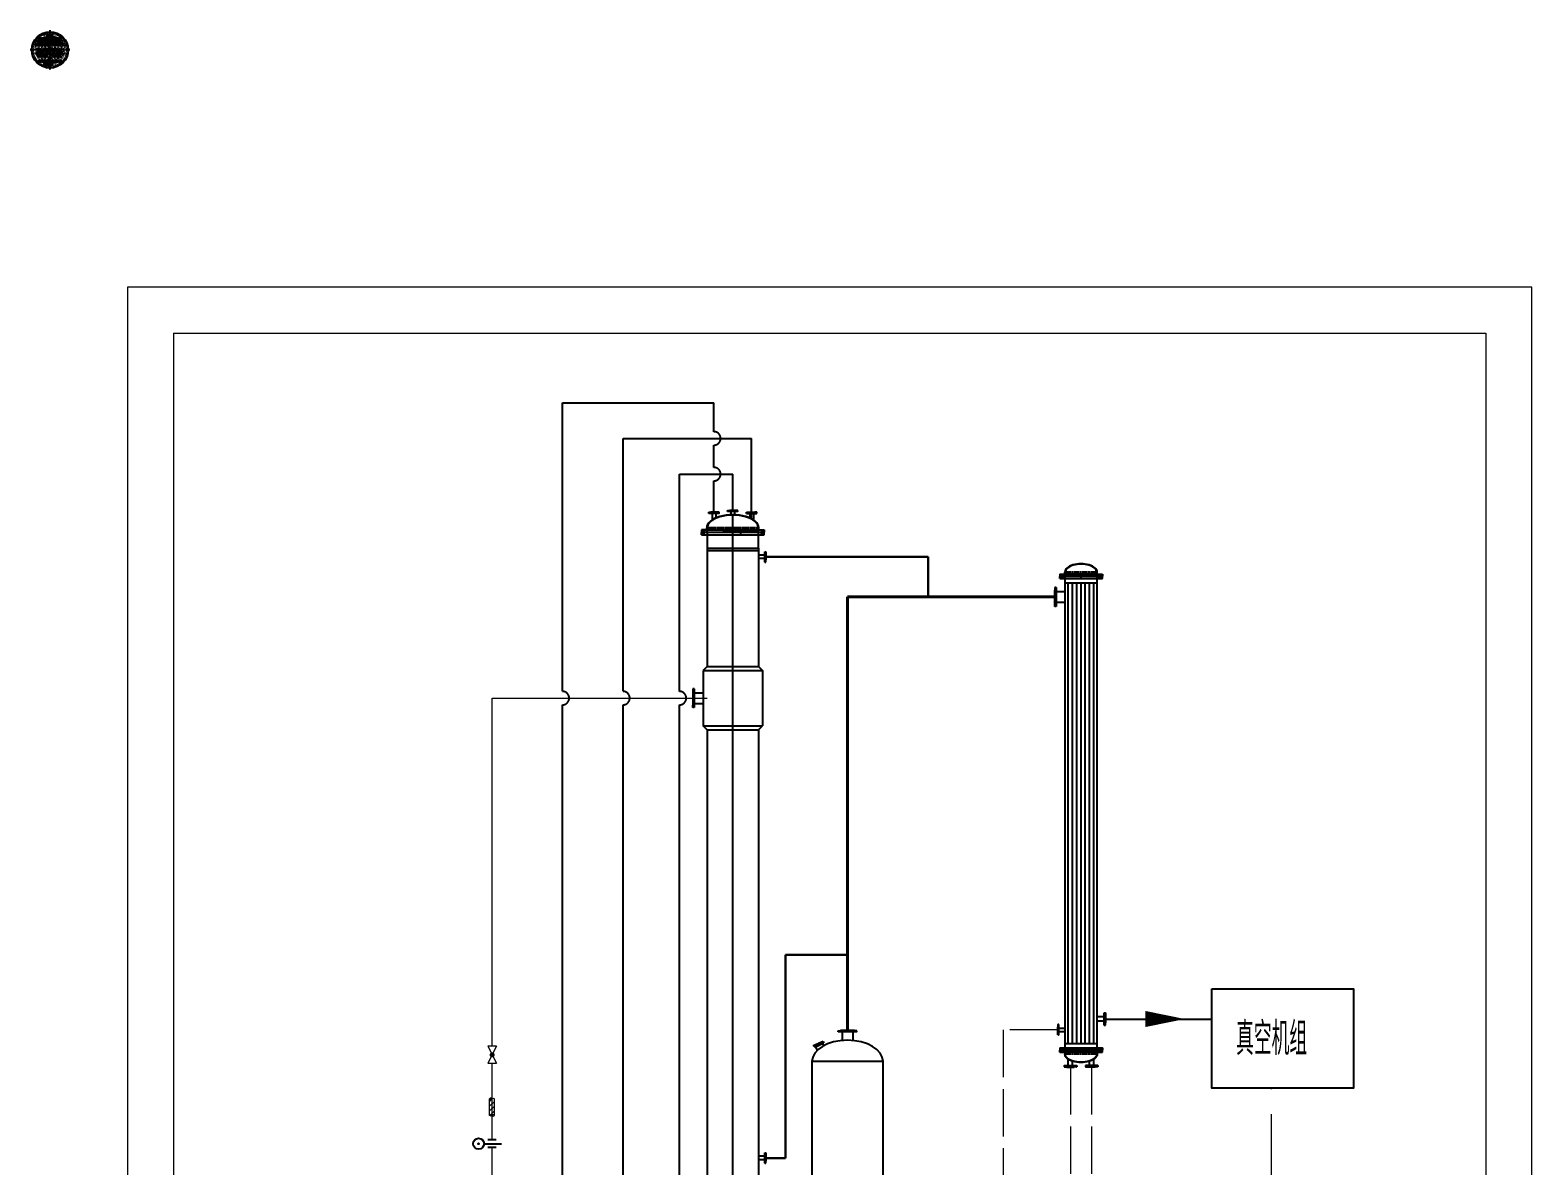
# Model space of a CAD drawing. Header units: millimetres. Extents: x -40360 to 69824, y -20656 to 13897.
# Drawn here: x 47000 to 69824, y -4387 to 12873 of the extents above; entities that cross this region are included whole.
import ezdxf

# ---------------------------------------------------------------- set-up
doc = ezdxf.new("R2010")
doc.units = ezdxf.units.MM
for name, pattern in [('ACAD_ISO02W100', [15, 12, -3]), ('ACAD_ISO10W100', [18, 12, -3, 0, -3]), ('ACAD_ISO12W100', [21, 12, -3, 0, -3, 0, -3]), ('CENTER', [50.8, 31.75, -6.35, 6.35, -6.35]), ('PHANTOM', [63.5, 31.75, -6.35, 6.35, -6.35, 6.35, -6.35])]:
    doc.linetypes.add(name, pattern=pattern)
doc.layers.add('LAYER1', color=7, linetype='Continuous')
doc.layers.add('LAYER4', color=3, linetype='ACAD_ISO02W100')
for name, color, linetype, lineweight in [('冷凝水管线', 140, 'ACAD_ISO02W100', 15), ('外围线', 5, 'Continuous', 5), ('物料线路', 40, 'PHANTOM', 25), ('真空线路', 6, 'CENTER', 15), ('蒸汽线路', 1, 'Continuous', 15), ('轮廓线', 7, 'Continuous', 20), ('阀门仪表', 7, 'Continuous', 20)]:
    doc.layers.add(name, color=color, linetype=linetype, lineweight=lineweight)
doc.styles.add('HGCAD', font='gbenor.shx', dxfattribs={"width": 0.75, "bigfont": 'gbcbig.shx'})

# ---------------------------------------------------------------- blocks, each defined once
blk = doc.blocks.new('*X2')
at = {"color": 0}
for p, q in [((737.81, 195.1), (739.57, 196.87)), ((737.81, 193.34), (739.64, 195.17)), ((737.81, 191.57), (739.64, 193.4)), ((738.53, 190.52), (739.64, 191.63))]:
    blk.add_line(p, q, dxfattribs=at)

msp = doc.modelspace()

# ---------------------------------------------------------------- hatches: boundary and pattern name
at = {"linetype": 'Continuous'}
h = msp.add_hatch(dxfattribs=at)
h.set_pattern_fill('_USER', scale=3.6, angle=-135, style=0, pattern_type=0)
h.set_pattern_definition([(225, (92728.076, 4682.0276), (2.5455844, -2.5455844), [])])
h.paths.add_polyline_path([(57471, 5529), (57471, 5546), (57461, 5546), (57461, 5529)])
h.paths.add_polyline_path([(57315, 5529), (57315, 5546), (57325, 5546), (57325, 5529)])
h.paths.add_polyline_path([(57421, 5529), (57421, 5548), (57440, 5548), (57440, 5546), (57445, 5546), (57445, 5529)])
h.paths.add_polyline_path([(57365, 5529), (57365, 5548), (57346, 5548), (57346, 5546), (57341, 5546), (57341, 5529)])
h = msp.add_hatch(dxfattribs=at)
h.set_pattern_fill('_USER', scale=3.6, angle=-135, style=0, pattern_type=0)
h.set_pattern_definition([(225, (93014.144, 4707.5978), (2.5455844, -2.5455844), [])])
h.paths.add_polyline_path([(57757, 5555), (57757, 5572), (57747, 5572), (57747, 5555)])
h.paths.add_polyline_path([(57601, 5555), (57601, 5572), (57611, 5572), (57611, 5555)])
h.paths.add_polyline_path([(57707, 5555), (57707, 5574), (57726, 5574), (57726, 5572), (57731, 5572), (57731, 5555)])
h.paths.add_polyline_path([(57651, 5555), (57651, 5574), (57632, 5574), (57632, 5572), (57627, 5572), (57627, 5555)])
h = msp.add_hatch(dxfattribs=at)
h.set_pattern_fill('_USER', scale=3.6, angle=-135, style=0, pattern_type=0)
h.set_pattern_definition([(315, (22630.079, 4682.0276), (-2.5455844, -2.5455844), [])])
h.paths.add_polyline_path([(57887, 5529), (57887, 5546), (57897, 5546), (57897, 5529)])
h.paths.add_polyline_path([(58043, 5529), (58043, 5546), (58034, 5546), (58034, 5529)])
h.paths.add_polyline_path([(57938, 5529), (57938, 5548), (57918, 5548), (57918, 5546), (57914, 5546), (57914, 5529)])
h.paths.add_polyline_path([(57993, 5529), (57993, 5548), (58012, 5548), (58012, 5546), (58017, 5546), (58017, 5529)])
h = msp.add_hatch(dxfattribs=at)
h.set_pattern_fill('_USER', scale=3.6, angle=-45, style=0, pattern_type=0)
h.set_pattern_definition([(135, (57317.162, -30466.7546), (-2.5455844, -2.5455844), [])])
h.paths.add_polyline_path([(58164, 4790), (58181, 4790), (58181, 4800), (58164, 4800)])
h.paths.add_polyline_path([(58164, 4946), (58181, 4946), (58181, 4937), (58164, 4937)])
h.paths.add_polyline_path([(58164, 4841), (58184, 4841), (58184, 4822), (58181, 4822), (58181, 4817), (58164, 4817)])
h.paths.add_polyline_path([(58164, 4896), (58184, 4896), (58184, 4915), (58181, 4915), (58181, 4920), (58164, 4920)])
h = msp.add_hatch()
h.set_pattern_fill('ANSI31', color=256, scale=1.2, style=0)
h.set_pattern_definition([(45, (29367.444, 2567.1524), (-2.69407684, 2.69407684), [])])
h.paths.add_polyline_path([(62647, 4576), (62661, 4576), (62661, 4607), (62647, 4607)])
h.paths.add_polyline_path([(62647, 4571), (62647, 4540), (62661, 4540), (62661, 4571)])
h.paths.add_polyline_path([(62731, 4574), (62731, 4607), (62687, 4607), (62687, 4576), (62693, 4576), (62693, 4574)])
h.paths.add_polyline_path([(62731, 4540), (62731, 4574), (62693, 4574), (62693, 4571), (62687, 4571), (62687, 4540)])
h.paths.add_polyline_path([(63249, 4574), (63249, 4576), (63255, 4576), (63255, 4607), (63211, 4607), (63211, 4574)])
h.paths.add_polyline_path([(63255, 4540), (63255, 4571), (63249, 4571), (63249, 4574), (63211, 4574), (63211, 4540)])
h.paths.add_polyline_path([(63281, 4576), (63295, 4576), (63295, 4607), (63281, 4607)])
h.paths.add_polyline_path([(63281, 4540), (63295, 4540), (63295, 4571), (63281, 4571)])
h = msp.add_hatch(dxfattribs=at)
h.set_pattern_fill('_USER', scale=3.6, angle=-45, style=0, pattern_type=0)
h.set_pattern_definition([(315, (62441.0484, 42879.876), (2.5455844, 2.5455844), [])])
h.paths.add_polyline_path([(62592, 4403), (62573, 4403), (62573, 4390), (62592, 4390)])
h.paths.add_polyline_path([(62592, 4115), (62573, 4115), (62573, 4128), (62592, 4128)])
h.paths.add_polyline_path([(62592, 4340), (62570, 4340), (62570, 4364), (62573, 4364), (62573, 4368), (62592, 4368)])
h.paths.add_polyline_path([(62592, 4178), (62570, 4178), (62570, 4155), (62573, 4155), (62573, 4150), (62592, 4150)])
h = msp.add_hatch(dxfattribs=at)
h.set_pattern_fill('_USER', scale=3.6, angle=-45, style=0, pattern_type=0)
h.set_pattern_definition([(315, (56940.836, 41341.7276), (2.5455844, 2.5455844), [])])
h.paths.add_polyline_path([(57092, 2865), (57072, 2865), (57072, 2852), (57092, 2852)])
h.paths.add_polyline_path([(57092, 2577), (57072, 2577), (57072, 2590), (57092, 2590)])
h.paths.add_polyline_path([(57092, 2802), (57070, 2802), (57070, 2826), (57072, 2826), (57072, 2830), (57092, 2830)])
h.paths.add_polyline_path([(57092, 2640), (57070, 2640), (57070, 2617), (57072, 2617), (57072, 2612), (57092, 2612)])
h = msp.add_hatch(dxfattribs=at)
h.set_pattern_fill('_USER', scale=3.6, angle=-45, style=0, pattern_type=0)
h.set_pattern_definition([(45, (63482.9097, -37653.4468), (2.5455844, -2.5455844), [])])
h.paths.add_polyline_path([(62636, -2396), (62619, -2396), (62619, -2387), (62636, -2387)])
h.paths.add_polyline_path([(62636, -2240), (62619, -2240), (62619, -2250), (62636, -2250)])
h.paths.add_polyline_path([(62636, -2346), (62617, -2346), (62617, -2365), (62619, -2365), (62619, -2370), (62636, -2370)])
h.paths.add_polyline_path([(62636, -2291), (62617, -2291), (62617, -2272), (62619, -2272), (62619, -2267), (62636, -2267)])
h = msp.add_hatch(dxfattribs=at)
h.set_pattern_fill('_USER', scale=4.32, angle=-45, style=0, pattern_type=0)
h.set_pattern_definition([(135, (62308.6957, -44555.978), (-3.0547013, -3.0547013), [])])
h.paths.add_polyline_path([(63325, -2247), (63345, -2247), (63345, -2236), (63325, -2236)])
h.paths.add_polyline_path([(63325, -2060), (63345, -2060), (63345, -2072), (63325, -2072)])
h.paths.add_polyline_path([(63325, -2187), (63348, -2187), (63348, -2210), (63345, -2210), (63345, -2216), (63325, -2216)])
h.paths.add_polyline_path([(63325, -2121), (63348, -2121), (63348, -2098), (63345, -2098), (63345, -2092), (63325, -2092)])
h = msp.add_hatch(dxfattribs=at)
h.set_pattern_fill('_USER', scale=3.6, angle=-135, style=0, pattern_type=0)
h.set_pattern_definition([(225, (98042.8808, -2200.0686), (2.5455844, -2.5455844), [])])
h.paths.add_polyline_path([(59566, -2351), (59566, -2332), (59553, -2332), (59553, -2351)])
h.paths.add_polyline_path([(59278, -2351), (59278, -2332), (59291, -2332), (59291, -2351)])
h.paths.add_polyline_path([(59503, -2351), (59503, -2329), (59527, -2329), (59527, -2332), (59531, -2332), (59531, -2351)])
h.paths.add_polyline_path([(59341, -2351), (59341, -2329), (59318, -2329), (59318, -2332), (59313, -2332), (59313, -2351)])
h = msp.add_hatch()
h.set_pattern_fill('ANSI31', color=256, scale=1.2, style=0)
h.set_pattern_definition([(315, (29367.444, -620.0033), (-2.69407684, -2.69407684), [])])
h.paths.add_polyline_path([(62647, -2629), (62661, -2629), (62661, -2660), (62647, -2660)])
h.paths.add_polyline_path([(62647, -2624), (62647, -2593), (62661, -2593), (62661, -2624)])
h.paths.add_polyline_path([(62731, -2626), (62731, -2660), (62687, -2660), (62687, -2629), (62693, -2629), (62693, -2626)])
h.paths.add_polyline_path([(62731, -2593), (62731, -2626), (62693, -2626), (62693, -2624), (62687, -2624), (62687, -2593)])
h.paths.add_polyline_path([(63249, -2626), (63249, -2629), (63255, -2629), (63255, -2660), (63211, -2660), (63211, -2626)])
h.paths.add_polyline_path([(63255, -2593), (63255, -2624), (63249, -2624), (63249, -2626), (63211, -2626), (63211, -2593)])
h.paths.add_polyline_path([(63281, -2629), (63295, -2629), (63295, -2660), (63281, -2660)])
h.paths.add_polyline_path([(63281, -2593), (63295, -2593), (63295, -2624), (63281, -2624)])
h = msp.add_hatch(dxfattribs=at)
h.set_pattern_fill('_USER', scale=4.32, angle=-135, style=0, pattern_type=0)
h.set_pattern_definition([(45, (20408.877, -1845.141), (-3.0547013, 3.0547013), [])])
h.paths.add_polyline_path([(62717, -2862), (62717, -2882), (62729, -2882), (62729, -2862)])
h.paths.add_polyline_path([(62905, -2862), (62905, -2882), (62893, -2882), (62893, -2862)])
h.paths.add_polyline_path([(62778, -2862), (62778, -2885), (62755, -2885), (62755, -2882), (62749, -2882), (62749, -2862)])
h.paths.add_polyline_path([(62844, -2862), (62844, -2885), (62867, -2885), (62867, -2882), (62873, -2882), (62873, -2862)])
h = msp.add_hatch(dxfattribs=at)
h.set_pattern_fill('_USER', scale=4.32, angle=-135, style=0, pattern_type=0)
h.set_pattern_definition([(135, (105533.1115, -1845.141), (3.0547013, 3.0547013), [])])
h.paths.add_polyline_path([(63225, -2862), (63225, -2882), (63213, -2882), (63213, -2862)])
h.paths.add_polyline_path([(63037, -2862), (63037, -2882), (63049, -2882), (63049, -2862)])
h.paths.add_polyline_path([(63164, -2862), (63164, -2885), (63187, -2885), (63187, -2882), (63193, -2882), (63193, -2862)])
h.paths.add_polyline_path([(63098, -2862), (63098, -2885), (63075, -2885), (63075, -2882), (63069, -2882), (63069, -2862)])
h = msp.add_hatch(dxfattribs=at)
h.set_pattern_fill('_USER', scale=3.6, angle=-45, style=0, pattern_type=0)
h.set_pattern_definition([(135, (57317.162, -39602.1642), (-2.5455844, -2.5455844), [])])
h.paths.add_polyline_path([(58164, -4345), (58181, -4345), (58181, -4335), (58164, -4335)])
h.paths.add_polyline_path([(58164, -4189), (58181, -4189), (58181, -4199), (58164, -4199)])
h.paths.add_polyline_path([(58164, -4295), (58184, -4295), (58184, -4314), (58181, -4314), (58181, -4319), (58164, -4319)])
h.paths.add_polyline_path([(58164, -4239), (58184, -4239), (58184, -4220), (58181, -4220), (58181, -4215), (58164, -4215)])

# ---------------------------------------------------------------- linework, layer by layer
at = {"color": 1, "linetype": 'ACAD_ISO10W100'}
for p, q in [((47228, 12786), (47078, 12527)), ((47278, 12786), (47103, 12483)), ((47328, 12786), (47128, 12440)), ((47378, 12786), (47153, 12397)), ((47228, 12786), (47453, 12397)), ((47278, 12786), (47478, 12440)), ((47303, 12873), (47303, 12267)), ((47328, 12786), (47503, 12483)), ((47378, 12786), (47528, 12527)), ((47606, 12570), (47000, 12570)), ((47153, 12743), (47078, 12613)), ((47078, 12613), (47228, 12353)), ((47103, 12657), (47278, 12353)), ((47128, 12700), (47328, 12353)), ((47153, 12743), (47378, 12353)), ((47403, 12743), (47203, 12397)), ((47203, 12743), (47403, 12397)), ((47453, 12743), (47228, 12353)), ((47478, 12700), (47278, 12353)), ((47503, 12657), (47328, 12353)), ((47528, 12613), (47378, 12353)), ((47453, 12743), (47528, 12613)), ((47078, 12527), (47153, 12397)), ((47528, 12527), (47453, 12397)), ((57333, 5523), (57333, 5552)), ((57393, 5522), (57393, 5558)), ((57453, 5523), (57453, 5552)), ((57619, 5549), (57619, 5578)), ((57679, 5548), (57679, 5584)), ((57739, 5549), (57739, 5578)), ((57905, 5523), (57905, 5552)), ((57965, 5522), (57965, 5558)), ((58025, 5523), (58025, 5552)), ((57229, 5283), (57229, 5238)), ((58075, 5307), (57283, 5307)), ((57799, 5198), (57799, 5251)), ((58129, 5283), (58129, 5238)), ((57229, 5199), (57229, 5245)), ((58129, 5199), (58129, 5245)), ((58157, 4868), (58193, 4868)), ((58158, 4928), (58187, 4928)), ((58158, 4808), (58187, 4808)), ((62674, 4613), (62674, 4570)), ((62674, 4534), (62674, 4577)), ((63216, 4637), (62726, 4637)), ((62971, 4614), (62971, 4564)), ((62971, 4533), (62971, 4583)), ((63268, 4613), (63268, 4570)), ((63268, 4534), (63268, 4577)), ((62598, 4379), (62567, 4379)), ((62599, 4259), (62561, 4259)), ((62598, 4139), (62567, 4139)), ((57098, 2841), (57066, 2841)), ((57099, 2721), (57060, 2721)), ((57098, 2601), (57066, 2601)), ((62642, -2258), (62613, -2258)), ((63317, -2154), (63360, -2154)), ((63318, -2082), (63353, -2082)), ((63318, -2226), (63353, -2226)), ((59302, -2357), (59302, -2326)), ((59422, -2358), (59422, -2320)), ((59542, -2357), (59542, -2326)), ((62643, -2318), (62607, -2318)), ((62642, -2378), (62613, -2378)), ((62674, -2587), (62674, -2630)), ((62674, -2666), (62674, -2623)), ((63216, -2690), (62726, -2690)), ((62971, -2586), (62971, -2636)), ((62971, -2667), (62971, -2617)), ((63268, -2587), (63268, -2630)), ((63268, -2666), (63268, -2623)), ((62739, -2855), (62739, -2889)), ((62811, -2853), (62811, -2896)), ((62883, -2855), (62883, -2889)), ((63059, -2855), (63059, -2889)), ((63131, -2853), (63131, -2896)), ((63203, -2855), (63203, -2889)), ((58157, -4267), (58193, -4267)), ((58158, -4207), (58187, -4207)), ((58158, -4327), (58187, -4327))]:
    msp.add_line(p, q, dxfattribs=at)
for p, q in [((57315, 5529), (57315, 5546)), ((57315, 5546), (57346, 5546)), ((57471, 5529), (57315, 5529)), ((57325, 5529), (57325, 5546)), ((57341, 5529), (57341, 5546)), ((57440, 5548), (57346, 5548)), ((57346, 5548), (57346, 5546)), ((57365, 5529), (57365, 5548)), ((57365, 5529), (57365, 5423)), ((57421, 5529), (57421, 5548)), ((57421, 5529), (57421, 5453)), ((57440, 5546), (57440, 5548)), ((57471, 5546), (57440, 5546)), ((57445, 5529), (57445, 5546)), ((57461, 5529), (57461, 5546)), ((57471, 5529), (57471, 5546)), ((57601, 5555), (57601, 5572)), ((57601, 5572), (57632, 5572)), ((57757, 5555), (57601, 5555)), ((57611, 5555), (57611, 5572)), ((57627, 5555), (57627, 5572)), ((57726, 5574), (57632, 5574)), ((57632, 5574), (57632, 5572)), ((57651, 5555), (57651, 5574)), ((57651, 5555), (57651, 5502)), ((57707, 5555), (57707, 5574)), ((57707, 5555), (57707, 5502)), ((57726, 5572), (57726, 5574)), ((57757, 5572), (57726, 5572)), ((57731, 5555), (57731, 5572)), ((57747, 5555), (57747, 5572)), ((57757, 5555), (57757, 5572)), ((57887, 5529), (57887, 5546)), ((57887, 5546), (57918, 5546)), ((57887, 5529), (58043, 5529)), ((57897, 5529), (57897, 5546)), ((57914, 5529), (57914, 5546)), ((57918, 5546), (57918, 5548)), ((57918, 5548), (58012, 5548)), ((57938, 5529), (57938, 5548)), ((57938, 5529), (57938, 5453)), ((57993, 5529), (57993, 5548)), ((57993, 5529), (57993, 5423)), ((58012, 5548), (58012, 5546)), ((58043, 5546), (58012, 5546)), ((58017, 5529), (58017, 5546)), ((58034, 5529), (58034, 5546)), ((58043, 5529), (58043, 5546)), ((57202, 5277), (57202, 5244)), ((57202, 5277), (58156, 5277)), ((58074, 5277), (57202, 5277)), ((57216, 5277), (57216, 5244)), ((57242, 5277), (57242, 5244)), ((57283, 5277), (57283, 5307)), ((58075, 5277), (57283, 5277)), ((57289, 5277), (57289, 5307)), ((57289, 5241), (57289, 5277)), ((58069, 5277), (58069, 5307)), ((58069, 5241), (58069, 5277)), ((58075, 5277), (58075, 5307)), ((58116, 5277), (58116, 5244)), ((58142, 5277), (58142, 5244)), ((58156, 5277), (58156, 5244)), ((57202, 5244), (57248, 5244)), ((57202, 5205), (57202, 5239)), ((57202, 5239), (57248, 5239)), ((57202, 5205), (58156, 5205)), ((57216, 5205), (57216, 5239)), ((57242, 5205), (57242, 5239)), ((57248, 5244), (57248, 5241)), ((57248, 5241), (58110, 5241)), ((57248, 5239), (57248, 5241)), ((57248, 5241), (58110, 5241)), ((57289, 5241), (57289, 5001)), ((58069, 5241), (57529, 5241)), ((58069, 5001), (58069, 5241)), ((58110, 5241), (58110, 5244)), ((58156, 5244), (58110, 5244)), ((58110, 5241), (58110, 5239)), ((58156, 5239), (58110, 5239)), ((58116, 5205), (58116, 5239)), ((58142, 5205), (58142, 5239)), ((58156, 5205), (58156, 5239)), ((57289, 5001), (58069, 5001)), ((57289, 5001), (57289, 3201)), ((57289, 4965), (58069, 4965)), ((58069, 5001), (58069, 3201)), ((58164, 4896), (58069, 4896)), ((58164, 4841), (58069, 4841)), ((58164, 4946), (58181, 4946)), ((58164, 4790), (58164, 4946)), ((58164, 4937), (58181, 4937)), ((58164, 4920), (58181, 4920)), ((58164, 4896), (58184, 4896)), ((58164, 4841), (58184, 4841)), ((58164, 4817), (58181, 4817)), ((58164, 4800), (58181, 4800)), ((58181, 4946), (58181, 4915)), ((58184, 4915), (58181, 4915)), ((58181, 4790), (58181, 4822)), ((58181, 4822), (58184, 4822)), ((58184, 4822), (58184, 4915)), ((58164, 4790), (58181, 4790)), ((62647, 4607), (62647, 4576)), ((62647, 4607), (63295, 4607)), ((62647, 4576), (62693, 4576)), ((62647, 4540), (62647, 4571)), ((62647, 4571), (62693, 4571)), ((62661, 4607), (62661, 4576)), ((62661, 4540), (62661, 4571)), ((62687, 4607), (62687, 4576)), ((62687, 4540), (62687, 4571)), ((62693, 4576), (62693, 4574)), ((62693, 4574), (63249, 4574)), ((62693, 4571), (62693, 4574)), ((62693, 4574), (63249, 4574)), ((62726, 4607), (62726, 4637)), ((63216, 4607), (62726, 4607)), ((62731, 4607), (62731, 4637)), ((62731, 4574), (62731, 4607)), ((62731, 4574), (63211, 4574)), ((62731, -2626), (62731, 4574)), ((63211, 4607), (63211, 4637)), ((63211, 4574), (63211, 4607)), ((63211, 4574), (63211, -2626)), ((63216, 4607), (63216, 4637)), ((63249, 4574), (63249, 4576)), ((63295, 4576), (63249, 4576)), ((63249, 4574), (63249, 4571)), ((63295, 4571), (63249, 4571)), ((63255, 4607), (63255, 4576)), ((63255, 4540), (63255, 4571)), ((63281, 4607), (63281, 4576)), ((63281, 4540), (63281, 4571)), ((63295, 4607), (63295, 4576)), ((63295, 4540), (63295, 4571)), ((62573, 4364), (62570, 4364)), ((62570, 4364), (62570, 4155)), ((62592, 4340), (62570, 4340)), ((62592, 4403), (62573, 4403)), ((62573, 4403), (62573, 4364)), ((62592, 4390), (62573, 4390)), ((62592, 4368), (62573, 4368)), ((62592, 4403), (62592, 4115)), ((62592, 4340), (62731, 4340)), ((62647, 4540), (63295, 4540)), ((62731, 4472), (63211, 4472)), ((62592, 4178), (62570, 4178)), ((62570, 4155), (62573, 4155)), ((62573, 4115), (62573, 4155)), ((62592, 4150), (62573, 4150)), ((62592, 4128), (62573, 4128)), ((62592, 4115), (62573, 4115)), ((62592, 4178), (62731, 4178)), ((57289, 3201), (57229, 3141)), ((57289, 3201), (58069, 3201)), ((58069, 3201), (58129, 3141)), ((57229, 3141), (57229, 2301)), ((57229, 3141), (58129, 3141)), ((58129, 3141), (58129, 2301)), ((57072, 2826), (57070, 2826)), ((57070, 2826), (57070, 2617)), ((57092, 2802), (57070, 2802)), ((57092, 2865), (57072, 2865)), ((57072, 2865), (57072, 2826)), ((57092, 2852), (57072, 2852)), ((57092, 2830), (57072, 2830)), ((57092, 2865), (57092, 2577)), ((57092, 2802), (57231, 2802)), ((57092, 2640), (57070, 2640)), ((57070, 2617), (57072, 2617)), ((57072, 2577), (57072, 2617)), ((57092, 2612), (57072, 2612)), ((57092, 2590), (57072, 2590)), ((57092, 2577), (57072, 2577)), ((57092, 2640), (57231, 2640)), ((57289, 2241), (57229, 2301)), ((57229, 2301), (58129, 2301)), ((58069, 2241), (58129, 2301)), ((57289, 2241), (57289, -4599)), ((57289, 2241), (58069, 2241)), ((58069, 2241), (58069, -4599)), ((62617, -2365), (62617, -2272)), ((62617, -2272), (62619, -2272)), ((62636, -2240), (62619, -2240)), ((62619, -2240), (62619, -2272)), ((62636, -2250), (62619, -2250)), ((62636, -2267), (62619, -2267)), ((62636, -2396), (62636, -2240)), ((63325, -2121), (63211, -2121)), ((63325, -2187), (63211, -2187)), ((63325, -2060), (63345, -2060)), ((63325, -2247), (63325, -2060)), ((63325, -2072), (63345, -2072)), ((63325, -2092), (63345, -2092)), ((63325, -2121), (63348, -2121)), ((63325, -2187), (63348, -2187)), ((63325, -2216), (63345, -2216)), ((63325, -2236), (63345, -2236)), ((63325, -2247), (63345, -2247)), ((63345, -2060), (63345, -2098)), ((63348, -2098), (63345, -2098)), ((63345, -2247), (63345, -2210)), ((63345, -2210), (63348, -2210)), ((63348, -2210), (63348, -2098)), ((58913, -2553), (59050, -2495)), ((59050, -2495), (58981, -2524)), ((58985, -2525), (59053, -2497)), ((58985, -2525), (59053, -2497)), ((59053, -2497), (59050, -2495)), ((59050, -2495), (59053, -2497)), ((59060, -2512), (59053, -2497)), ((59053, -2497), (59060, -2512)), ((59278, -2351), (59278, -2332)), ((59278, -2332), (59318, -2332)), ((59566, -2351), (59278, -2351)), ((59291, -2351), (59291, -2332)), ((59313, -2351), (59313, -2332)), ((59527, -2329), (59318, -2329)), ((59318, -2329), (59318, -2332)), ((59341, -2351), (59341, -2329)), ((59341, -2351), (59341, -2490)), ((59503, -2351), (59503, -2329)), ((59503, -2351), (59503, -2490)), ((59527, -2332), (59527, -2329)), ((59566, -2332), (59527, -2332)), ((59531, -2351), (59531, -2332)), ((59553, -2351), (59553, -2332)), ((59566, -2351), (59566, -2332)), ((62636, -2291), (62617, -2291)), ((62636, -2346), (62617, -2346)), ((62619, -2365), (62617, -2365)), ((62619, -2396), (62619, -2365)), ((62636, -2370), (62619, -2370)), ((62636, -2387), (62619, -2387)), ((62636, -2396), (62619, -2396)), ((62636, -2291), (62731, -2291)), ((62636, -2346), (62731, -2346)), ((58911, -2557), (58979, -2528)), ((58911, -2557), (58979, -2528)), ((58911, -2557), (58912, -2553)), ((58911, -2557), (58913, -2553)), ((58917, -2573), (58911, -2557)), ((58917, -2573), (58911, -2557)), ((58912, -2553), (58981, -2524)), ((58917, -2573), (58985, -2544)), ((58985, -2544), (58917, -2573)), ((58917, -2573), (58921, -2574)), ((58921, -2574), (58917, -2573)), ((59058, -2516), (58921, -2574)), ((58921, -2574), (58990, -2545)), ((58932, -2575), (58930, -2570)), ((58930, -2570), (58932, -2575)), ((58932, -2575), (58933, -2575)), ((58932, -2575), (58932, -2575)), ((59048, -2530), (58938, -2577)), ((58938, -2577), (58993, -2553)), ((58938, -2577), (58961, -2632)), ((58938, -2577), (58961, -2632)), ((58986, -2546), (58978, -2526)), ((58978, -2526), (58986, -2546)), ((58993, -2544), (58984, -2523)), ((58984, -2523), (58993, -2544)), ((59058, -2516), (58990, -2545)), ((58992, -2541), (59060, -2512)), ((59060, -2512), (58992, -2541)), ((59048, -2530), (58993, -2553)), ((59048, -2530), (59061, -2560)), ((59048, -2530), (59061, -2560)), ((59051, -2525), (59049, -2520)), ((59049, -2520), (59051, -2525)), ((59051, -2525), (59050, -2525)), ((59060, -2512), (59058, -2516)), ((59060, -2512), (59058, -2516)), ((62647, -2593), (62647, -2624)), ((62647, -2593), (63295, -2593)), ((62647, -2624), (62693, -2624)), ((62647, -2660), (62647, -2629)), ((62647, -2629), (62693, -2629)), ((62647, -2660), (63295, -2660)), ((62661, -2593), (62661, -2624)), ((62661, -2660), (62661, -2629)), ((62687, -2593), (62687, -2624)), ((62687, -2660), (62687, -2629)), ((62693, -2624), (62693, -2626)), ((62693, -2629), (62693, -2626)), ((62693, -2626), (63249, -2626)), ((62693, -2626), (63249, -2626)), ((63216, -2626), (62726, -2626)), ((63216, -2660), (62726, -2660)), ((62726, -2660), (62726, -2690)), ((62731, -2525), (63211, -2525)), ((63211, -2626), (62731, -2626)), ((62731, -2626), (63211, -2626)), ((62731, -2626), (63211, -2626)), ((62731, -2626), (62731, -2660)), ((62731, -2660), (62731, -2690)), ((63211, -2626), (63211, -2660)), ((63211, -2660), (63211, -2690)), ((63216, -2660), (63216, -2690)), ((63249, -2626), (63249, -2624)), ((63295, -2624), (63249, -2624)), ((63249, -2626), (63249, -2629)), ((63295, -2629), (63249, -2629)), ((63255, -2593), (63255, -2624)), ((63255, -2660), (63255, -2629)), ((63281, -2593), (63281, -2624)), ((63281, -2660), (63281, -2629)), ((63295, -2593), (63295, -2624)), ((63295, -2660), (63295, -2629)), ((62717, -2862), (62717, -2882)), ((62717, -2862), (62905, -2862)), ((62717, -2882), (62755, -2882)), ((62729, -2862), (62729, -2882)), ((62749, -2862), (62749, -2882)), ((62755, -2882), (62755, -2885)), ((62755, -2885), (62867, -2885)), ((62778, -2862), (62778, -2761)), ((62778, -2862), (62778, -2885)), ((62844, -2862), (62844, -2792)), ((62844, -2862), (62844, -2885)), ((62867, -2885), (62867, -2882)), ((62905, -2882), (62867, -2882)), ((62873, -2862), (62873, -2882)), ((62893, -2862), (62893, -2882)), ((62905, -2862), (62905, -2882)), ((63037, -2862), (63037, -2882)), ((63225, -2862), (63037, -2862)), ((63037, -2882), (63075, -2882)), ((63049, -2862), (63049, -2882)), ((63069, -2862), (63069, -2882)), ((63075, -2885), (63075, -2882)), ((63187, -2885), (63075, -2885)), ((63098, -2862), (63098, -2792)), ((63098, -2862), (63098, -2885)), ((63164, -2862), (63164, -2761)), ((63164, -2862), (63164, -2885)), ((63225, -2882), (63187, -2882)), ((63187, -2882), (63187, -2885)), ((63193, -2862), (63193, -2882)), ((63213, -2862), (63213, -2882)), ((63225, -2862), (63225, -2882)), ((58164, -4239), (58069, -4239)), ((58164, -4295), (58069, -4295)), ((58164, -4189), (58181, -4189)), ((58164, -4345), (58164, -4189)), ((58164, -4199), (58181, -4199)), ((58164, -4215), (58181, -4215)), ((58164, -4239), (58184, -4239)), ((58164, -4295), (58184, -4295)), ((58164, -4319), (58181, -4319)), ((58164, -4335), (58181, -4335)), ((58181, -4189), (58181, -4220)), ((58184, -4220), (58181, -4220)), ((58181, -4345), (58181, -4314)), ((58181, -4314), (58184, -4314)), ((58184, -4314), (58184, -4220)), ((58164, -4345), (58181, -4345))]:
    msp.add_line(p, q)
at = {"color": 1}
msp.add_line((57679, -5560), (57679, 5494), dxfattribs=at)
at = {"color": 6, "lineweight": 30}
for p, q in [((58184, 4868), (60649, 4868)), ((60649, 4868), (60649, 4259)), ((58481, -1179), (59422, -1179)), ((58481, -4267), (58481, -1179)), ((58184, -4267), (58481, -4267))]:
    msp.add_line(p, q, dxfattribs=at)
at = {"color": 6}
for p, q in [((62776, -2525), (62776, 4472)), ((62841, -2525), (62841, 4472)), ((62906, -2525), (62906, 4472)), ((62971, -2525), (62971, 4472)), ((63036, -2525), (63036, 4472)), ((63101, -2525), (63101, 4472)), ((63166, -2525), (63166, 4472))]:
    msp.add_line(p, q, dxfattribs=at)
at = {"lineweight": 40}
for p in [(62570, 4259), (59422, -2329)]:
    msp.add_line(p, (59422, 4259), dxfattribs=at)
for points in [[(64960, -1698), (67114, -1698), (67114, -3206), (64960, -3206)], [(58882, -5499), (59962, -5499), (59962, -2799), (58882, -2799)]]:
    msp.add_lwpolyline(points, close=True)
msp.add_circle((47303, 12570), 275)
at = {"color": 3, "linetype": 'ACAD_ISO12W100'}
msp.add_circle((47303, 12570), 255, dxfattribs=at)
at = {"color": 7, "linetype": 'Continuous'}
for centre in [(47278, 12786), (47328, 12786), (47103, 12657), (47128, 12700), (47153, 12743), (47153, 12657), (47153, 12570), (47178, 12700), (47203, 12743), (47203, 12657), (47203, 12570), (47228, 12700), (47253, 12743), (47253, 12657), (47253, 12570), (47278, 12700), (47303, 12743), (47303, 12657), (47328, 12700), (47353, 12743), (47353, 12657), (47353, 12570), (47378, 12700), (47403, 12743), (47403, 12657), (47403, 12570), (47428, 12700), (47453, 12743), (47453, 12657), (47453, 12570), (47478, 12700), (47503, 12657), (47128, 12527), (47153, 12483), (47153, 12397), (47178, 12527), (47203, 12483), (47203, 12397), (47228, 12527), (47228, 12353), (47253, 12483), (47253, 12397), (47278, 12527), (47278, 12353), (47303, 12397), (47328, 12527), (47328, 12353), (47353, 12483), (47353, 12397), (47378, 12527), (47403, 12483), (47403, 12397), (47428, 12527), (47453, 12483), (47453, 12397), (47478, 12527)]:
    msp.add_circle(centre, 19, dxfattribs=at)
for centre, radius, start, end in [((58935, -2578), 3.59, 22.9642, 129.8657), ((58935, -2578), 3.59, 22.9642, 112.9642), ((59052, -2528), 3.59, 112.9642, 202.9642), ((59052, -2528), 3.56, 94.4899, 206.4119)]:
    msp.add_arc(centre, radius, start, end)
for centre, major_axis, ratio, start_param, end_param in [((57679, 5307), (396, 0), 0.507576, 0, 3.141593), ((57679, 5307), (390, 0), 0.5, 0, 3.141593), ((62971, 4637), (245, 0), 0.509804, 0, 3.141593), ((62971, 4637), (240, 0), 0.5, 0, 3.141593), ((59422, -2799), (-540, 0), 0.594545, 3.141593, 6.283185)]:
    msp.add_ellipse(centre, major_axis=major_axis, ratio=ratio, start_param=start_param, end_param=end_param)
at = {"extrusion": (0, 0, -1)}
for major_axis, ratio in [((245, 0), 0.509804), ((240, 0), 0.5)]:
    msp.add_ellipse((62971, -2690), major_axis=major_axis, ratio=ratio, start_param=0, end_param=3.141593, dxfattribs=at)
at = {"layer": 'LAYER1', "color": 7}
for p, q in [((53898, -4049), (54165, -4049)), ((54022, -3990), (53958, -3990)), ((54085, -3990), (54022, -3990)), ((54022, -4108), (53958, -4108)), ((54085, -4108), (54022, -4108))]:
    msp.add_line(p, q, dxfattribs=at)
for radius in [82.4, 6.35]:
    msp.add_circle((53816, -4049), radius, dxfattribs=at)
at = {"layer": 'LAYER4', "color": 6}
msp.add_line((63348, -2154), (64960, -2154), dxfattribs=at)
msp.add_lwpolyline([(63949, -2154, 244, 0.122, 0), (64549, -2154, 0.122, 0.122, 0)], format="xyseb", dxfattribs=at)
at = {"layer": '冷凝水管线', "ltscale": 60}
for p, q in [((61786, -2318), (61786, -6831)), ((62607, -2318), (61786, -2318)), ((62811, -2885), (62811, -6973)), ((63131, -2885), (63131, -6973))]:
    msp.add_line(p, q, dxfattribs=at)
at = {"layer": '外围线'}
msp.add_line((48481, 8967), (48481, -20156), dxfattribs=at)
msp.add_lwpolyline([(48481, -20156), (69824, -20156), (69824, 8967), (48481, 8967)], dxfattribs=at)
at = {"layer": '物料线路', "ltscale": 800}
for p, q in [((55091, 2825), (55091, 7208)), ((55091, 7208), (57393, 7208)), ((57393, 6770), (57393, 7208)), ((56012, 6668), (57965, 6668)), ((56012, 2825), (56012, 6668)), ((57965, 5447), (57965, 6668)), ((57393, 6228), (57393, 6565)), ((56870, 6125), (57679, 6125)), ((56870, 2824), (56870, 6125)), ((57393, 5527), (57393, 6023)), ((57679, 5574), (57679, 6125)), ((55091, -9919), (55091, 2620)), ((56012, -9733), (56013, 2620)), ((56870, -9001), (56870, 2619))]:
    msp.add_line(p, q, dxfattribs=at)
at = {"layer": '物料线路', "ltscale": 60}
for centre in [(57393, 6668), (57393, 6125), (55091, 2722), (56012, 2722), (56870, 2722)]:
    msp.add_arc(centre, 102, 270.0522, 90.0522, dxfattribs=at)
at = {"layer": '真空线路', "ltscale": 60}
msp.add_line((65866, -11601), (65866, -3206), dxfattribs=at)
at = {"layer": '蒸汽线路', "ltscale": 800}
for p, q in [((54022, -2569), (54022, 2723)), ((54022, 2723), (57289, 2721)), ((54022, -3990), (54022, -2826))]:
    msp.add_line(p, q, dxfattribs=at)
at = {"layer": '蒸汽线路'}
msp.add_line((54022, -5068), (54022, -4108), dxfattribs=at)
at = {"layer": '轮廓线'}
for p, q in [((49180, 8268), (49180, -19457)), ((49180, 8268), (69125, 8268)), ((69125, 8268), (69125, -19457))]:
    msp.add_line(p, q, dxfattribs=at)
at = {"layer": '阀门仪表', "color": 0}
for p, q in [((53956, -2569), (54086, -2826)), ((54088, -2569), (53956, -2569)), ((54088, -2569), (53958, -2826)), ((53958, -2826), (54086, -2826)), ((53984, -3619), (53984, -3365)), ((54058, -3619), (54058, -3365))]:
    msp.add_line(p, q, dxfattribs=at)
at = {"layer": '阀门仪表', "color": 0, "const_width": 38.6}
msp.add_lwpolyline([(54041, -2699, 1), (54003, -2699, 1)], format="xyb", close=True, dxfattribs=at)
at = {"layer": '阀门仪表', "color": 0}
for centre, radius, start, end in [((54002, -3376), 21.2, 22.6521, 152.708), ((54004, -3348), 26.4, 221.7725, 313.524), ((54040, -3386), 26.4, 46.476, 133.524), ((54002, -3598), 26.4, 226.476, 313.524), ((54038, -3636), 26.4, 41.7725, 133.524), ((54039, -3609), 21.2, 202.6521, 332.708)]:
    msp.add_arc(centre, radius, start, end, dxfattribs=at)

# ---------------------------------------------------------------- block references
at = {"layer": '阀门仪表', "color": 0, "xscale": 40.44595687283072, "yscale": 40.44595687282981, "zscale": 40.44595687284242, "rotation": 180}
msp.add_blockref('*X2', (83899, 4343), dxfattribs=at)

# ---------------------------------------------------------------- texts
at = {"insert": (65327, -2202), "char_height": 500, "width": 2286.4, "attachment_point": 1, "style": 'HGCAD'}
msp.add_mtext('真空机组', dxfattribs=at)

doc.saveas('drawing.dxf')
